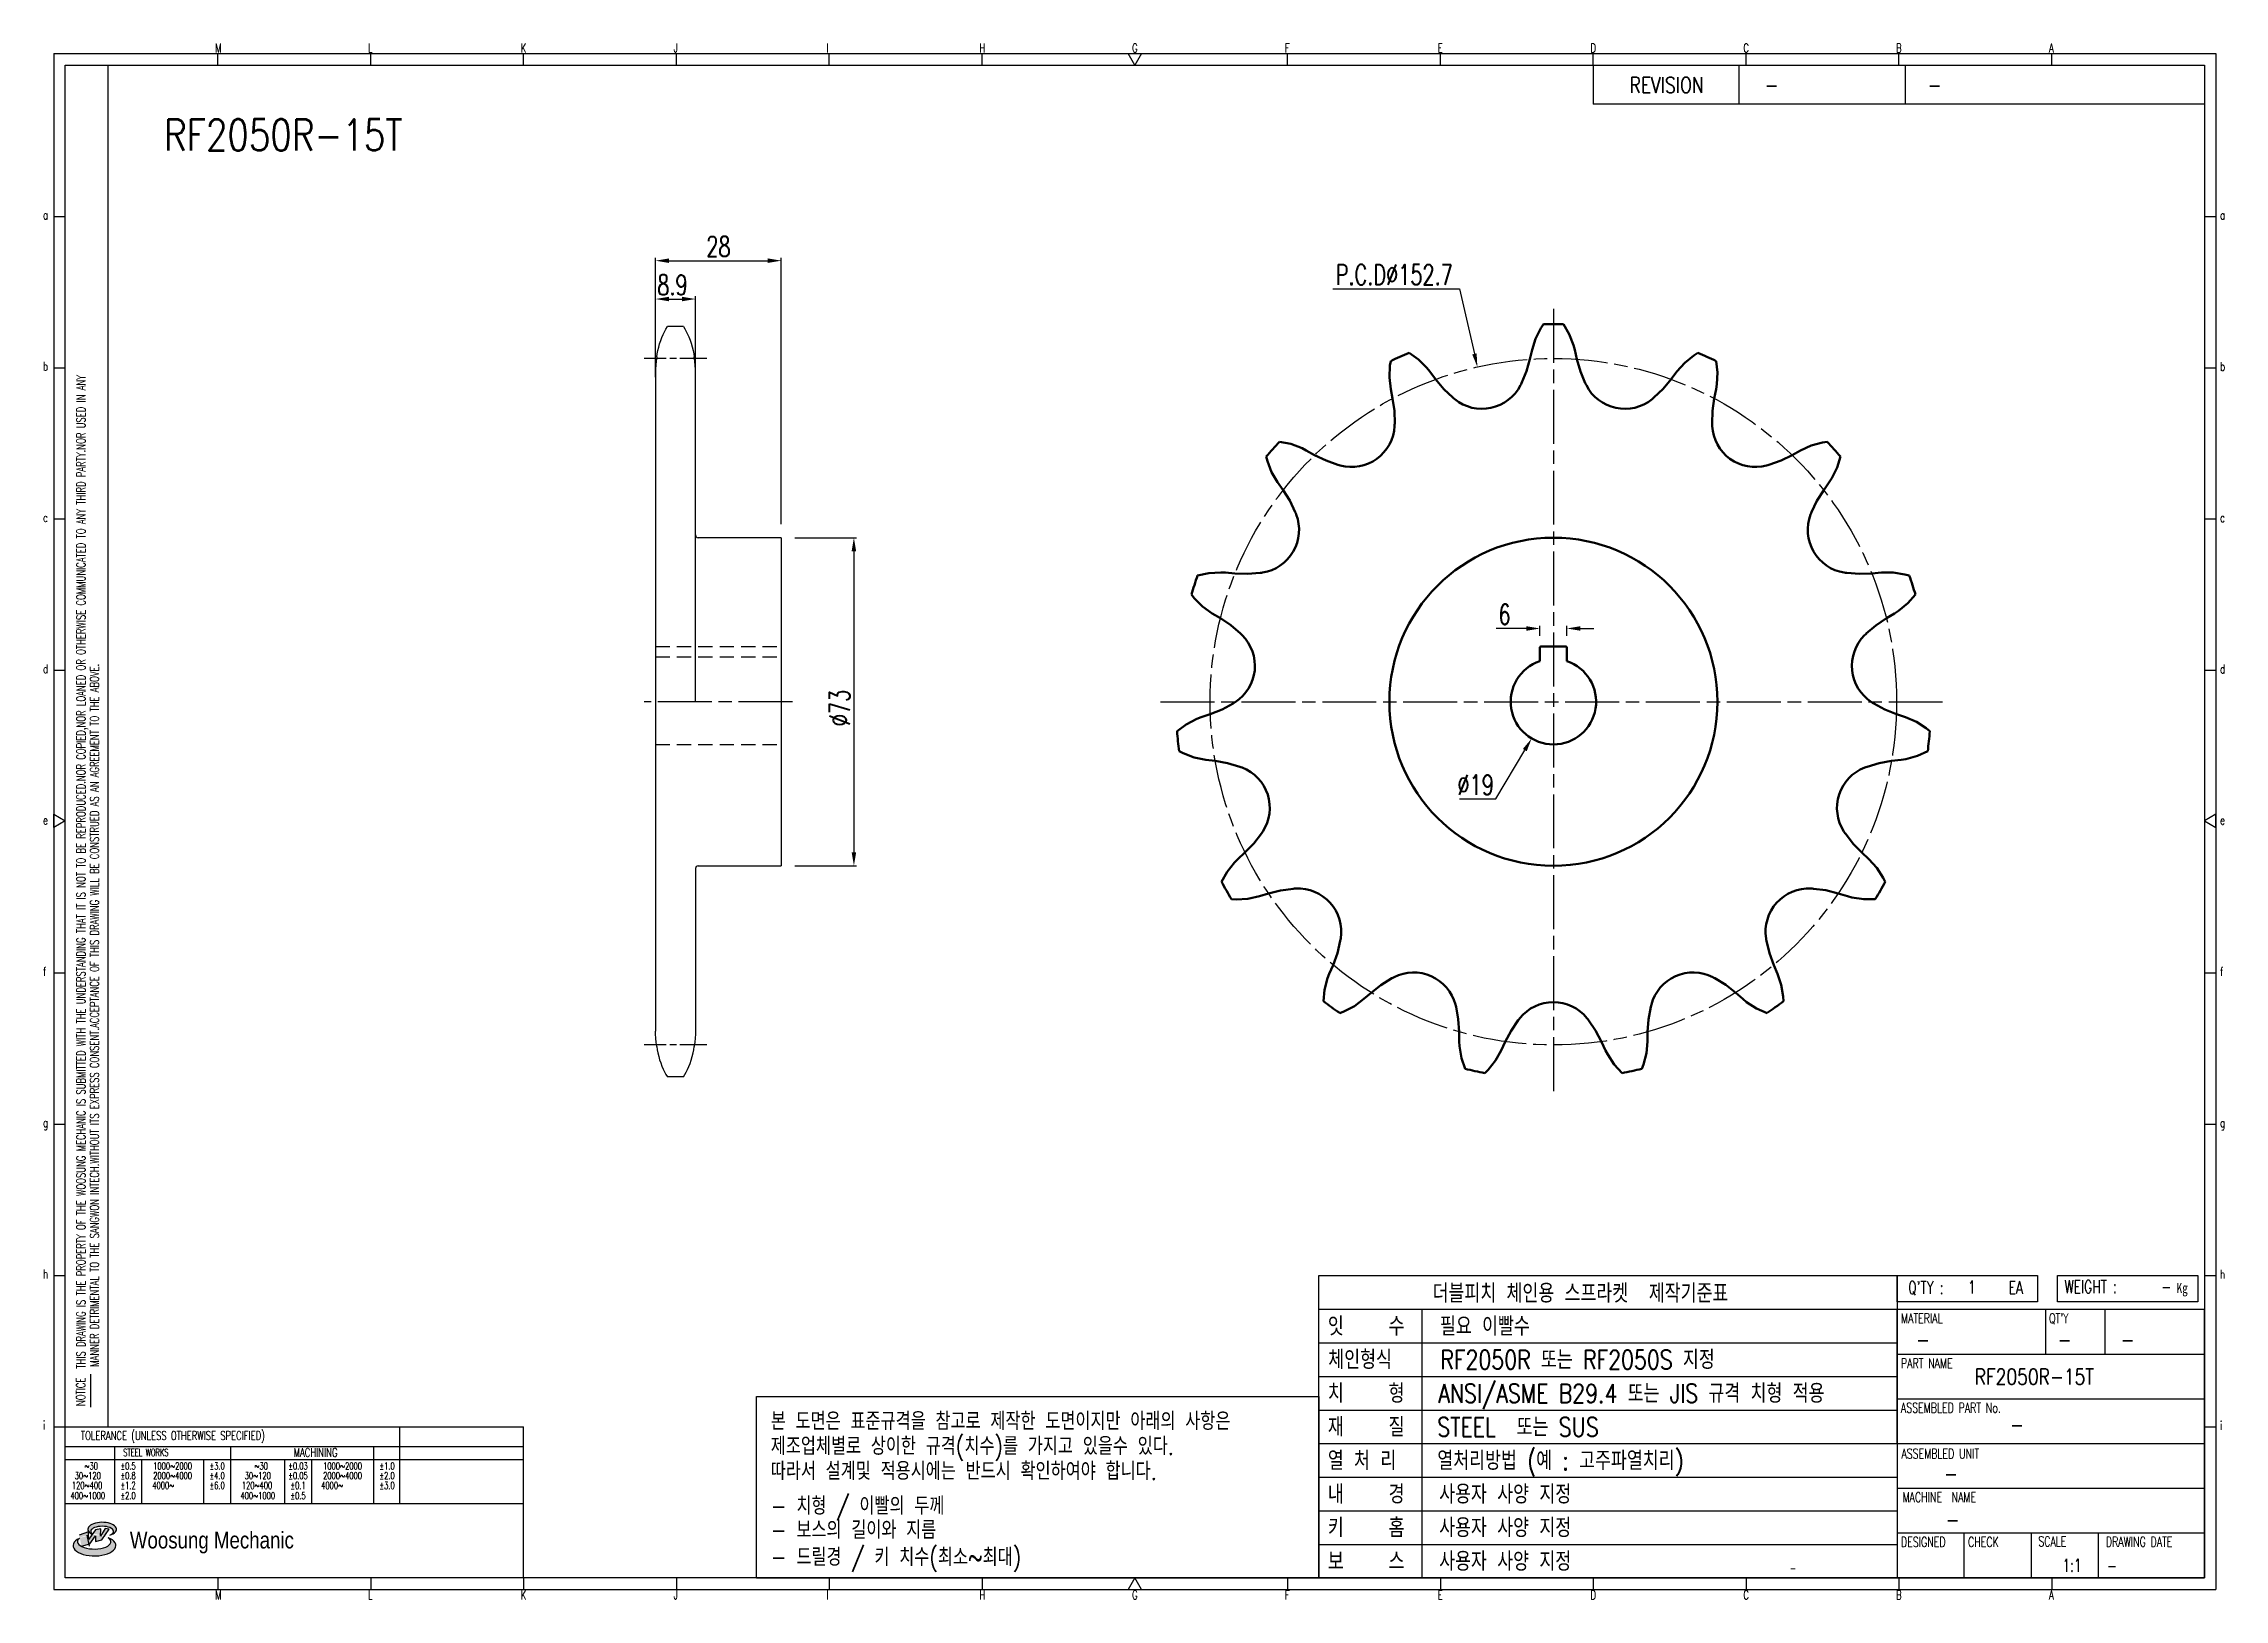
# Model space of a CAD drawing. Header units: millimetres. Extents: x 2427 to 2912, y -1116 to -770.
import ezdxf
from ezdxf.enums import TextEntityAlignment as Align

# ---------------------------------------------------------------- set-up
doc = ezdxf.new("R2010")
doc.units = ezdxf.units.MM
for name, pattern in [('AM_ISO08W050', [18, 12, -1.5, 3, -1.5]), ('AM_ISO08W050x2', [9, 6, -0.75, 1.5, -0.75]), ('HIDDEN', [9.525, 6.35, -3.175])]:
    doc.linetypes.add(name, pattern=pattern)
for name, color, linetype, lineweight in [('AM_0', 7, 'Continuous', 50), ('CEN1', 1, 'AM_ISO08W050', 25), ('PEN_RF1', 6, 'AM_ISO08W050x2', 25)]:
    doc.layers.add(name, color=color, linetype=linetype, lineweight=lineweight)
for name, color, linetype in [('HIDDEN_RF1', 3, 'HIDDEN'), ('S-DIM', 7, 'Continuous'), ('TITLE', 7, 'Continuous'), ('도면레이아웃', 7, 'Continuous')]:
    doc.layers.add(name, color=color, linetype=linetype)
doc.styles.add('HAN', font='ROMANS.shx', dxfattribs={"width": 0.7, "bigfont": 'whgtxt.shx'})
doc.styles.add('HKD_ST2', font='romans.shx', dxfattribs={"width": 0.7, "height": 4, "bigfont": '@extfont2.shx'})
doc.styles.add('HSG', font='SIMPLEX.shx', dxfattribs={"width": 0.7, "bigfont": 'HSG.shx'})
doc.styles.add('ROMANS', font='romans.shx', dxfattribs={"width": 0.7, "bigfont": 'whgtxt.shx'})
doc.styles.add('SLDTEXTSTYLE4', font='arial.ttf', dxfattribs={"width": 0.8})
doc.dimstyles.new('RF-S3', dxfattribs={"dimscale": 3, "dimtxt": 1.5, "dimasz": 1, "dimexe": 0.2, "dimexo": 1, "dimgap": 0.3, "dimtad": 1, "dimtoh": 1, "dimdec": 1, "dimrnd": 0.01, "dimzin": 9, "dimdsep": 46, "dimtxsty": 'HSG', "dimcen": 0, "dimclrd": 1, "dimclre": 1, "dimclrt": 150, "dimazin": 2, "dimtp": 1, "dimtm": 1, "dimtfac": 0.5, "dimtdec": 1, "dimtofl": 0, "dimtmove": 0, "dimatfit": 3, "dimfxl": 0, "dimtvp": 1, "dimtolj": 2, "dimlwd": -1, "dimlwe": -1, "dimarcsym": 0})

# ---------------------------------------------------------------- blocks, each defined once
blk = doc.blocks.new('SUYWSHJH')
at = {"layer": '도면레이아웃'}
h = blk.add_hatch(color=10, dxfattribs=at)
h.paths.add_polyline_path([(1.544, 35.177), (1.554, 34.966), (1.779, 35.034), (2.054, 35.422), (1.908, 35.446), (1.728, 35.167), (1.741, 35.439), (1.547, 35.405), (1.292, 35.041), (1.295, 35.33), (0.943, 35.208), (1.03, 34.8), (1.336, 34.885)])
edge = h.paths.add_edge_path()
edge.add_ellipse((1.795, 35.421), major_axis=(-0.53, 0), ratio=0.487785, start_angle=122.36065, end_angle=403.39574)
edge.add_line((1.411, 35.244), (1.419, 35.261))
edge.add_ellipse((1.798, 35.344), major_axis=(-0.423, 0), ratio=0.444396, start_angle=131.58977, end_angle=386.19408, ccw=False)
edge = h.paths.add_edge_path()
edge.add_ellipse((1.512, 34.815), major_axis=(-0.793, 0), ratio=0.480113, start_angle=314.67633, end_angle=590.85213)
edge.add_ellipse((1.501, 34.958), major_axis=(-0.62, 0), ratio=0.43311, start_angle=331.7024, end_angle=574.42495, ccw=False)
for p, q in [((0, 90.118), (80.15, 90.118)), ((0, 90.118), (0, 33.191)), ((6.089, 89.693), (6.089, 90.118)), ((11.753, 89.693), (11.753, 90.118)), ((17.418, 89.693), (17.418, 90.118)), ((23.082, 89.693), (23.082, 90.118)), ((28.746, 89.693), (28.746, 90.118)), ((34.411, 89.693), (34.411, 90.118)), ((45.739, 89.693), (45.739, 90.118)), ((51.404, 89.693), (51.404, 90.118)), ((57.068, 89.693), (57.068, 90.118)), ((62.732, 89.693), (62.732, 90.118)), ((68.397, 89.693), (68.397, 90.118)), ((74.061, 89.693), (74.061, 90.118)), ((80.15, 90.118), (80.15, 33.191)), ((0, 84.085), (0.425, 84.085)), ((79.725, 84.085), (80.15, 84.085)), ((0, 78.478), (0.425, 78.478)), ((79.725, 78.478), (80.15, 78.478)), ((0, 72.87), (0.425, 72.87)), ((79.725, 72.87), (80.15, 72.87)), ((0, 67.262), (0.425, 67.262)), ((79.725, 67.262), (80.15, 67.262)), ((0, 56.047), (0.425, 56.047)), ((79.725, 56.047), (80.15, 56.047)), ((0, 50.439), (0.425, 50.439)), ((79.725, 50.439), (80.15, 50.439)), ((0, 44.832), (0.425, 44.832)), ((79.725, 44.832), (80.15, 44.832)), ((1.377, 39.947), (1.377, 41.174)), ((0, 39.224), (0.425, 39.224)), ((79.725, 39.224), (80.15, 39.224)), ((0, 33.191), (80.15, 33.191)), ((6.089, 33.616), (6.089, 33.191)), ((11.753, 33.616), (11.753, 33.191)), ((17.418, 33.616), (17.418, 33.191)), ((23.082, 33.616), (23.082, 33.191)), ((28.746, 33.616), (28.746, 33.191)), ((34.411, 33.616), (34.411, 33.191)), ((45.739, 33.616), (45.739, 33.191)), ((51.404, 33.616), (51.404, 33.191)), ((57.068, 33.616), (57.068, 33.191)), ((62.732, 33.616), (62.732, 33.191)), ((68.397, 33.616), (68.397, 33.191)), ((74.061, 33.616), (74.061, 33.191))]:
    blk.add_line(p, q)
at = {"color": 2}
for p, q in [((2.017, 39.224), (2.017, 89.693)), ((0.425, 39.224), (17.418, 39.224)), ((12.816, 39.224), (12.816, 36.382)), ((17.418, 33.616), (17.418, 39.224)), ((0.425, 38.487), (17.418, 38.487)), ((0.425, 38.012), (17.418, 38.012)), ((2.257, 38.487), (2.257, 36.382)), ((3.257, 38.012), (3.257, 36.382)), ((5.557, 38.012), (5.557, 36.382)), ((6.557, 38.5), (6.557, 36.382)), ((8.557, 38.012), (8.557, 36.382)), ((9.557, 38.026), (9.557, 36.382)), ((11.857, 38.487), (11.857, 36.382)), ((0.425, 36.382), (17.418, 36.382))]:
    blk.add_line(p, q, dxfattribs=at)
at = {"color": 6, "ltscale": 0.5}
for p, q in [((57.068, 89.693), (57.068, 88.246)), ((62.47, 89.693), (62.47, 88.246)), ((68.635, 89.693), (68.635, 88.246)), ((79.725, 88.246), (57.068, 88.246)), ((68.336, 38.59), (68.336, 43.563)), ((79.725, 43.563), (68.336, 43.563)), ((73.827, 43.563), (73.827, 41.905)), ((76.037, 43.563), (76.037, 41.905)), ((79.725, 38.59), (79.725, 43.563)), ((79.725, 41.905), (68.336, 41.905)), ((79.725, 40.248), (68.336, 40.248)), ((68.336, 38.59), (68.336, 33.616)), ((79.725, 38.59), (68.336, 38.59)), ((79.725, 33.616), (79.725, 38.59)), ((79.725, 36.932), (68.336, 36.932)), ((79.725, 35.274), (68.336, 35.274)), ((70.822, 33.616), (70.822, 35.274)), ((73.309, 33.616), (73.309, 35.274)), ((75.796, 33.616), (75.796, 35.274)), ((68.336, 33.616), (79.725, 33.616))]:
    blk.add_line(p, q, dxfattribs=at)
for points in [[(40.075, 89.693), (39.83, 90.118), (40.32, 90.118)], [(0.425, 89.693), (79.725, 89.693), (79.725, 33.616), (0.425, 33.616)], [(0.425, 61.679), (0, 61.433), (0, 61.924)], [(79.725, 61.679), (80.15, 61.433), (80.15, 61.924)], [(40.075, 33.616), (39.83, 33.191), (40.32, 33.191)]]:
    blk.add_lwpolyline(points, close=True)
at = {"layer": 'TITLE', "color": 20}
for p, q in [((68.336, 43.851), (68.336, 44.826)), ((68.336, 44.826), (73.54, 44.826)), ((73.54, 44.826), (73.54, 43.851)), ((74.277, 43.851), (74.277, 44.826)), ((74.277, 44.826), (79.481, 44.826)), ((79.481, 44.826), (79.481, 43.851)), ((73.54, 43.851), (68.336, 43.851)), ((79.481, 43.851), (74.277, 43.851))]:
    blk.add_line(p, q, dxfattribs=at)
at = {"layer": '도면레이아웃'}
for p, q in [((1.295, 35.33), (0.943, 35.208)), ((1.03, 34.8), (1.336, 34.885)), ((1.224, 35.208), (1.311, 34.8)), ((1.224, 35.208), (1.224, 35.208)), ((1.547, 35.405), (1.292, 35.041)), ((1.292, 35.041), (1.295, 35.33)), ((1.336, 34.885), (1.544, 35.177)), ((1.419, 35.261), (1.411, 35.244)), ((1.544, 35.177), (1.554, 34.966)), ((1.741, 35.439), (1.547, 35.405)), ((1.554, 34.966), (1.779, 35.034)), ((1.908, 35.446), (1.728, 35.167)), ((1.728, 35.167), (1.741, 35.439)), ((1.779, 35.034), (2.054, 35.422)), ((2.054, 35.422), (1.908, 35.446))]:
    blk.add_line(p, q, dxfattribs=at)
for centre, major_axis, ratio, start_param, end_param in [((1.795, 35.421), (-0.53, 0), 0.487785, 2.135596, 7.040584), ((1.512, 34.815), (-0.793, 0), 0.480113, 5.492138, 10.312315), ((1.501, 34.958), (-0.62, 0), 0.43311, 5.789299, 10.025607), ((1.798, 35.344), (-0.423, 0), 0.444396, 2.296675, 6.740358)]:
    blk.add_ellipse(centre, major_axis=major_axis, ratio=ratio, start_param=start_param, end_param=end_param, dxfattribs=at)
at = {"color": 4, "style": 'HKD_ST2', "width": 0.7}
for s, p in [('M', (5.988, 90.164)), ('L', (11.652, 90.164)), ('K', (17.316, 90.164)), ('J', (22.981, 90.164)), ('I', (28.645, 90.164)), ('H', (34.309, 90.164)), ('G', (39.974, 90.164)), ('F', (45.638, 90.164)), ('E', (51.302, 90.164)), ('D', (56.967, 90.164)), ('C', (62.631, 90.164)), ('B', (68.295, 90.164)), ('A', (73.96, 90.164)), ('a', (-0.395, 83.976)), ('a', (80.305, 83.97)), ('b', (-0.395, 78.368)), ('b', (80.305, 78.362)), ('c', (-0.395, 72.76)), ('c', (80.305, 72.754)), ('d', (-0.395, 67.153)), ('d', (80.305, 67.147)), ('e', (-0.395, 61.545)), ('e', (80.305, 61.539)), ('f', (-0.395, 55.937)), ('f', (80.305, 55.931)), ('g', (-0.395, 50.33)), ('g', (80.305, 50.324)), ('h', (-0.395, 44.722)), ('h', (80.305, 44.716)), ('i', (-0.395, 39.114)), ('i', (80.305, 39.108)), ('M', (5.988, 32.824)), ('L', (11.652, 32.824)), ('K', (17.316, 32.824)), ('J', (22.981, 32.824)), ('I', (28.645, 32.824)), ('H', (34.309, 32.824)), ('G', (39.974, 32.824)), ('F', (45.638, 32.824)), ('E', (51.302, 32.824)), ('D', (56.967, 32.824)), ('C', (62.631, 32.824)), ('B', (68.295, 32.824)), ('A', (73.96, 32.824))]:
    blk.add_text(s, height=0.326, dxfattribs=at).set_placement(p)
for s, height, style, width, p in [('REVISION', 0.5806, 'HAN', 0.8, (58.415, 88.664)), ('-', 0.581, 'HAN', 0.8, (63.426, 88.664)), ('-', 0.581, 'HAN', 0.8, (69.468, 88.664)), ("Q'TY : ", 0.4746, 'HKD_ST2', 0.7, (68.743, 44.143)), ('1', 0.475, 'HKD_ST2', 0.7, (70.957, 44.165)), ('EA', 0.4746, 'HKD_ST2', 0.7, (72.464, 44.143)), ('WEIGHT : ', 0.4746, 'HKD_ST2', 0.7, (74.536, 44.176)), ('-', 0.581, 'HAN', 0.8, (69.029, 42.157)), ('-', 0.581, 'HAN', 0.8, (74.289, 42.157)), ('-', 0.581, 'HAN', 0.8, (76.623, 42.157)), ('-', 0.581, 'HAN', 0.8, (72.515, 39.013)), ('-', 0.581, 'HAN', 0.8, (70.067, 37.189)), ('-', 0.581, 'HAN', 0.8, (70.126, 35.48)), ('1:1', 0.4746, 'HKD_ST2', 0.7, (74.458, 33.848)), ('-', 0.475, 'HKD_ST2', 0.7, (76.112, 33.837))]:
    blk.add_text(s, height=height, dxfattribs=dict(style=style, width=width)).set_placement(p)
at = {"color": 2, "style": 'HKD_ST2', "width": 0.7}
for s, p in [(' THIS DRAWING IS THE PROPERTY OF THE WOOSUNG MECHANIC IS SUBMITTED WITH THE UNDERSTANDING THAT IT IS NOT TO BE REPRODUCED.NOR COPIED,NOR LOANED OR OTHERWISE COMMUNICATED TO ANY THIRD PARTY.NOR USED IN ANY', (1.173, 41.217)), ('MANNER DETRIMENTAL TO THE SANGWON INTECH.WITHOUT ITS EXPRESS CONSENT.ACCEPTANCE OF THIS DRAWING WILL BE CONSTRUED AS AN AGREEMENT TO THE ABOVE.', (1.672, 41.447))]:
    blk.add_text(s, height=0.326266, rotation=90, dxfattribs=at).set_placement(p)
at = {"style": 'HKD_ST2', "width": 0.7}
blk.add_text('-', height=0.475, dxfattribs=at).set_placement((78.499, 44.176), align=Align.RIGHT)
at = {"color": 4, "style": 'HKD_ST2', "width": 0.7}
for s, height, p in [('MATERIAL', 0.3651, (68.474, 43.425)), ("QT'Y", 0.3651, (73.965, 43.425)), ('PART NAME', 0.3651, (68.474, 41.756)), ('ASSEMBLED PART No.', 0.36511, (68.474, 40.109)), ('ASSEMBLED UNIT', 0.36511, (68.49, 38.408)), ('MACHINE  NAME', 0.36511, (68.532, 36.794)), ('DESIGNED', 0.3651, (68.474, 35.136)), ('CHECK', 0.3651, (70.961, 35.136)), ('SCALE', 0.3651, (73.566, 35.153)), ('DRAWING DATE', 0.36511, (76.071, 35.141))]:
    blk.add_text(s, height=height, dxfattribs=at).set_placement(p, align=Align.TOP_LEFT)
at = {"style": 'HKD_ST2', "width": 0.7}
blk.add_text('NOTICE', height=0.3263, rotation=90, dxfattribs=at).set_placement((1.163, 39.988))
for s, height, style, width, p in [('TOLERANCE (UNLESS OTHERWISE SPECIFIED)', 0.32627, 'HKD_ST2', 0.7, (4.417, 38.896)), ('-', 0.326, 'ROMANS', 0.65, (64.469, 33.975))]:
    blk.add_text(s, height=height, dxfattribs=dict(style=style, width=width)).set_placement(p, align=Align.MIDDLE_CENTER)
at = {"color": 4, "style": 'HKD_ST2', "width": 0.7}
for s, height, p in [('STEEL WORKS', 0.26101, (3.416, 38.268)), ('MACHINING', 0.3263, (9.707, 38.27)), ('%%P0.5', 0.261, (2.757, 37.762)), ('%%P0.8', 0.261, (2.757, 37.411)), ('%%P3.0', 0.261, (6.057, 37.762)), ('%%P4.0', 0.261, (6.057, 37.411)), ('%%P0.03', 0.261, (9.057, 37.762)), ('%%P0.05', 0.261, (9.057, 37.411)), ('%%P1.0', 0.261, (12.357, 37.762)), ('%%P2.0', 0.261, (12.357, 37.411)), ('%%P1.2', 0.261, (2.757, 37.045)), ('%%P2.0', 0.261, (2.757, 36.67)), ('%%P6.0', 0.261, (6.057, 37.045)), ('%%P0.1', 0.261, (9.057, 37.045)), ('%%P0.5', 0.261, (9.057, 36.67)), ('%%P3.0', 0.261, (12.357, 37.045))]:
    blk.add_text(s, height=height, dxfattribs=at).set_placement(p, align=Align.MIDDLE)
for s, height, p in [('30%%126120', 0.261, (1.263, 37.411)), ('%%12630', 0.261, (1.389, 37.762)), ('2000%%1264000', 0.26101, (4.407, 37.411)), ('1000%%1262000', 0.26101, (4.407, 37.762)), ('30%%126120', 0.261, (7.563, 37.411)), ('%%12630', 0.261, (7.689, 37.762)), ('2000%%1264000', 0.26101, (10.707, 37.411)), ('1000%%1262000', 0.26101, (10.707, 37.762)), ('400%%1261000', 0.26101, (1.263, 36.67)), ('120%%126400', 0.26101, (1.237, 37.045)), ('4000%%126', 0.261, (4.061, 37.045)), ('400%%1261000', 0.26101, (7.563, 36.67)), ('120%%126400', 0.26101, (7.537, 37.045)), ('4000%%126', 0.261, (10.321, 37.045))]:
    blk.add_text(s, height=height, dxfattribs=at).set_placement(p, align=Align.MIDDLE_CENTER)
at = {"color": 1, "style": 'SLDTEXTSTYLE4', "width": 0.8}
blk.add_text('Woosung Mechanic', height=0.61957, dxfattribs=at).set_placement((2.822, 34.711))
at = {"layer": 'TITLE', "width": 0.8}
blk.add_text('Kg', height=0.3789, dxfattribs=at).set_placement((78.694, 44.176))
blk = doc.blocks.new('*D2')
at = {"layer": 'Defpoints', "color": 0, "transparency": 16777216}
for p in [(2572.21, -827.07), (2563.31, -847.44), (2572.21, -845.87)]:
    blk.add_point(p, dxfattribs=at)
at = {"layer": 'S-DIM', "color": 1, "transparency": 16777216}
for p, q in [((2563.31, -844.44), (2563.31, -826.47)), ((2566.31, -827.07), (2569.21, -827.07)), ((2572.21, -842.87), (2572.21, -826.47))]:
    blk.add_line(p, q, dxfattribs=at)
for points in [[(2566.31, -826.57), (2566.31, -827.57), (2563.31, -827.07)], [(2569.21, -826.57), (2569.21, -827.57), (2572.21, -827.07)]]:
    blk.add_solid(points, dxfattribs=at)
at = {"layer": 'S-DIM', "color": 150, "transparency": 16777216, "insert": (2567.09, -823.92), "char_height": 4.5, "attachment_point": 5, "style": 'HSG'}
blk.add_mtext('\\A2;8.9', dxfattribs=at)
blk = doc.blocks.new('*D3')
at = {"layer": 'Defpoints', "color": 0, "transparency": 16777216}
for p in [(2591.31, -818.54), (2563.31, -847.44), (2591.31, -880.17)]:
    blk.add_point(p, dxfattribs=at)
at = {"layer": 'S-DIM', "color": 1, "transparency": 16777216}
for p, q in [((2563.31, -844.44), (2563.31, -817.94)), ((2566.31, -818.54), (2588.31, -818.54)), ((2591.31, -877.17), (2591.31, -817.94))]:
    blk.add_line(p, q, dxfattribs=at)
for points in [[(2566.31, -818.04), (2566.31, -819.04), (2563.31, -818.54)], [(2588.31, -818.04), (2588.31, -819.04), (2591.31, -818.54)]]:
    blk.add_solid(points, dxfattribs=at)
at = {"layer": 'S-DIM', "color": 150, "transparency": 16777216, "insert": (2577.31, -815.39), "char_height": 4.5, "attachment_point": 5, "style": 'HSG'}
blk.add_mtext('\\A2;28', dxfattribs=at)
blk = doc.blocks.new('*D4')
at = {"layer": 'Defpoints', "color": 0, "transparency": 16777216}
for p in [(2591.31, -880.17), (2591.31, -953.17), (2607.46, -953.17)]:
    blk.add_point(p, dxfattribs=at)
at = {"layer": 'S-DIM', "color": 1, "transparency": 16777216}
for p, q in [((2594.31, -880.17), (2608.06, -880.17)), ((2607.46, -883.17), (2607.46, -950.17)), ((2594.31, -953.17), (2608.06, -953.17))]:
    blk.add_line(p, q, dxfattribs=at)
for points in [[(2606.96, -883.17), (2607.96, -883.17), (2607.46, -880.17)], [(2606.96, -950.17), (2607.96, -950.17), (2607.46, -953.17)]]:
    blk.add_solid(points, dxfattribs=at)
at = {"layer": 'S-DIM', "color": 150, "transparency": 16777216, "insert": (2604.31, -918.05), "char_height": 4.5, "attachment_point": 5, "rotation": 90, "style": 'HSG'}
blk.add_mtext('\\A2;%%c73', dxfattribs=at)
blk = doc.blocks.new('*D5')
at = {"layer": 'Defpoints', "color": 0, "transparency": 16777216}
for p in [(2746.18, -842.21), (2780, -991.13)]:
    blk.add_point(p, dxfattribs=at)
at = {"layer": 'S-DIM', "color": 1, "transparency": 16777216}
for p, q in [((2714.03, -824.8), (2742.23, -824.8)), ((2742.23, -824.8), (2745.52, -839.28))]:
    blk.add_line(p, q, dxfattribs=at)
blk.add_solid([(2746.01, -839.17), (2745.03, -839.4), (2746.18, -842.21)], dxfattribs=at)
at = {"layer": 'S-DIM', "color": 150, "transparency": 16777216, "insert": (2727.68, -821.65), "char_height": 4.5, "attachment_point": 5, "style": 'HSG'}
blk.add_mtext('\\A2;P.C.D∅152.7', dxfattribs=at)
blk = doc.blocks.new('*D6')
at = {"layer": 'Defpoints', "color": 0, "transparency": 16777216}
for p in [(2767.93, -908.49), (2758.25, -924.85)]:
    blk.add_point(p, dxfattribs=at)
at = {"layer": 'S-DIM', "color": 1, "transparency": 16777216}
for p, q in [((2750.29, -938.3), (2756.72, -927.43)), ((2742.19, -938.3), (2750.29, -938.3))]:
    blk.add_line(p, q, dxfattribs=at)
blk.add_solid([(2756.29, -927.17), (2757.15, -927.68), (2758.25, -924.85)], dxfattribs=at)
at = {"layer": 'S-DIM', "color": 150, "transparency": 16777216, "insert": (2745.79, -935.15), "char_height": 4.5, "attachment_point": 5, "style": 'HSG'}
blk.add_mtext('\\A2;∅19', dxfattribs=at)
blk = doc.blocks.new('*D7')
at = {"layer": 'Defpoints', "color": 0, "transparency": 16777216}
for p in [(2766.09, -900.37), (2760.09, -905.03), (2766.09, -905.03)]:
    blk.add_point(p, dxfattribs=at)
at = {"layer": 'S-DIM', "color": 1, "transparency": 16777216}
for p, q in [((2757.09, -900.37), (2750.34, -900.37)), ((2760.09, -902.03), (2760.09, -899.77)), ((2766.09, -902.03), (2766.09, -899.77)), ((2769.09, -900.37), (2772.09, -900.37))]:
    blk.add_line(p, q, dxfattribs=at)
for points in [[(2757.09, -899.87), (2757.09, -900.87), (2760.09, -900.37)], [(2769.09, -899.87), (2769.09, -900.87), (2766.09, -900.37)]]:
    blk.add_solid(points, dxfattribs=at)
at = {"layer": 'S-DIM', "color": 150, "transparency": 16777216, "insert": (2752.22, -897.22), "char_height": 4.5, "attachment_point": 5, "style": 'HSG'}
blk.add_mtext('\\A2;6', dxfattribs=at)
blk = doc.blocks.new('FRGDFS')
at = {"color": 150}
for p, q in [((1275.22, 18.47), (1365.55, 18.47)), ((1275.22, 18.47), (1365.55, 18.47)), ((1291.34, 18.47), (1291.34, -23.5)), ((1275.22, 13.23), (1365.55, 13.23)), ((1275.22, 7.98), (1365.55, 7.98)), ((1275.22, 2.73), (1365.55, 2.73)), ((1275.22, -2.51), (1365.55, -2.51)), ((1275.22, -7.76), (1365.55, -7.76)), ((1275.22, -13), (1365.55, -13)), ((1275.22, -18.25), (1365.55, -18.25))]:
    blk.add_line(p, q, dxfattribs=at)
blk.add_lwpolyline([(1275.22, 23.72), (1365.55, 23.72), (1365.55, -23.5), (1275.22, -23.5)], close=True, dxfattribs=at)
blk.add_lwpolyline([(1187.47, 4.85), (1275.22, 4.85), (1275.22, -23.5), (1187.47, -23.5)], close=True)
at = {"color": 150, "style": 'HAN', "width": 0.8}
for s, height, p in [('더블피치 체인용 스프라켓  제작기준표', 2.9346, (1293, 19.48)), ('잇    수 ', 2.935, (1276.65, 14.34)), ('필요 이빨수', 2.935, (1294.15, 14.34)), ('체인형식 ', 2.935, (1276.72, 9.12)), ('RF2050R 또는 RF2050S 지정', 2.9346, (1294.22, 9.12)), ('치    형', 2.935, (1276.65, 3.85)), ('ANSI/ASME B29.4 또는 JIS 규격 치형 적용', 2.9346, (1293.88, 3.85)), ('재    질', 2.935, (1276.65, -1.4)), ('STEEL  또는 SUS', 2.9346, (1293.74, -1.4)), ('열처리방법 (예 : 고주파열치리)', 2.9346, (1293.74, -6.64)), ('열 처 리', 2.935, (1276.65, -6.64)), ('내    경', 2.935, (1276.65, -11.89)), ('사용자 사양 지정', 2.935, (1294.03, -11.89)), ('키    홈', 2.935, (1276.65, -17.13)), ('사용자 사양 지정', 2.935, (1294.03, -17.13)), ('보    스', 2.935, (1276.65, -22.38)), ('사용자 사양 지정', 2.935, (1294.03, -22.38))]:
    blk.add_text(s, height=height, dxfattribs=at).set_placement(p)
at = {"style": 'HAN', "width": 0.8}
for s, p in [('본 도면은 표준규격을 참고로 제작한 도면이지만 아래의 사항은', (1189.67, -0.4)), ('제조업체별로 상이한 규격(치수)를 가지고 있을수 있다.', (1189.67, -4.29)), ('따라서 설계및 적용시에는 반드시 확인하여야 합니다.', (1189.67, -8.18)), ('- 치형 / 이빨의 두께', (1189.67, -13.62)), ('- 보스의 길이와 지름', (1189.67, -17.38)), ('- 드릴경 / 키 치수(최소~최대)', (1189.67, -21.61))]:
    blk.add_text(s, height=2.7767, dxfattribs=at).set_placement(p)

msp = doc.modelspace()

# ---------------------------------------------------------------- linework, layer by layer
for p, q in [((2565.02, -834.96), (2565.32, -834.35)), ((2565.32, -834.35), (2565.64, -833.75)), ((2565.64, -833.75), (2565.98, -833.19)), ((2569.54, -833.19), (2565.98, -833.19)), ((2569.54, -833.19), (2569.86, -833.71)), ((2569.86, -833.71), (2570.16, -834.27)), ((2570.16, -834.27), (2570.46, -834.87)), ((2563.58, -839.96), (2563.7, -839.24)), ((2563.7, -839.24), (2563.85, -838.53)), ((2563.85, -838.53), (2564.03, -837.76)), ((2564.03, -837.76), (2564.24, -837.02)), ((2564.24, -837.02), (2564.48, -836.31)), ((2564.48, -836.31), (2564.74, -835.62)), ((2564.74, -835.62), (2565.02, -834.96)), ((2570.46, -834.87), (2570.74, -835.52)), ((2570.74, -835.52), (2571, -836.2)), ((2571, -836.2), (2571.25, -836.92)), ((2571.25, -836.92), (2571.47, -837.71)), ((2571.47, -837.71), (2571.67, -838.53)), ((2571.67, -838.53), (2571.82, -839.24)), ((2571.82, -839.24), (2571.94, -839.96)), ((2563.32, -842.7), (2563.31, -843.37)), ((2563.31, -843.37), (2563.31, -989.97)), ((2563.37, -841.81), (2563.32, -842.7)), ((2563.45, -840.89), (2563.37, -841.81)), ((2563.58, -839.96), (2563.45, -840.89)), ((2572.07, -840.91), (2571.94, -839.96)), ((2572.16, -841.83), (2572.07, -840.91)), ((2572.2, -842.72), (2572.16, -841.83)), ((2572.21, -843.38), (2572.2, -842.72)), ((2572.21, -916.67), (2572.21, -843.36)), ((2591.31, -880.17), (2572.81, -880.17)), ((2591.31, -880.17), (2591.31, -953.17)), ((2572.21, -953.73), (2572.21, -989.98)), ((2572.81, -953.17), (2591.31, -953.17)), ((2563.32, -990.64), (2563.31, -989.97)), ((2563.37, -991.54), (2563.32, -990.64)), ((2563.45, -992.45), (2563.37, -991.54)), ((2563.58, -993.38), (2563.45, -992.45)), ((2563.58, -993.38), (2563.7, -994.1)), ((2563.7, -994.1), (2563.85, -994.81)), ((2571.67, -994.81), (2571.82, -994.1)), ((2571.82, -994.1), (2571.94, -993.38)), ((2572.07, -992.44), (2571.94, -993.38)), ((2572.16, -991.51), (2572.07, -992.44)), ((2572.2, -990.62), (2572.16, -991.51)), ((2572.21, -989.96), (2572.2, -990.62)), ((2563.85, -994.81), (2564.03, -995.58)), ((2564.03, -995.58), (2564.24, -996.32)), ((2564.24, -996.32), (2564.48, -997.03)), ((2564.48, -997.03), (2564.74, -997.72)), ((2564.74, -997.72), (2565.02, -998.38)), ((2565.02, -998.38), (2565.32, -998.99)), ((2565.32, -998.99), (2565.64, -999.59)), ((2569.86, -999.63), (2570.16, -999.07)), ((2570.16, -999.07), (2570.46, -998.47)), ((2570.46, -998.47), (2570.74, -997.83)), ((2570.74, -997.83), (2571, -997.14)), ((2571, -997.14), (2571.25, -996.42)), ((2571.25, -996.42), (2571.47, -995.63)), ((2571.47, -995.63), (2571.67, -994.81)), ((2565.64, -999.59), (2565.98, -1000.15)), ((2569.54, -1000.15), (2565.98, -1000.15)), ((2569.54, -1000.15), (2569.86, -999.63))]:
    msp.add_line(p, q)
for centre, start, end in [((2572.81, -879.57), 180, 270), ((2572.81, -953.77), 90, 180)]:
    msp.add_arc(centre, 0.6, start, end)
at = {"layer": 'AM_0'}
for p, q in [((2757.86, -840.46), (2758.33, -838.39)), ((2767.85, -838.39), (2768.32, -840.46)), ((2735.6, -843.22), (2736.87, -844.92)), ((2789.31, -844.92), (2790.58, -843.22)), ((2727.31, -849.18), (2726.9, -847.09)), ((2799.28, -847.09), (2798.87, -849.18)), ((2708.1, -860.75), (2709.96, -861.79)), ((2816.23, -861.79), (2818.08, -860.75)), ((2702.95, -869.56), (2701.73, -867.83)), ((2824.45, -867.83), (2823.23, -869.56)), ((2690.11, -887.95), (2692.23, -888.14)), ((2833.95, -888.14), (2836.07, -887.95)), ((2688.99, -898.1), (2687.17, -897.01)), ((2839.01, -897.01), (2837.19, -898.1)), ((2760.09, -907.66), (2760.09, -904.57)), ((2765.89, -904.37), (2760.29, -904.37)), ((2766.09, -904.57), (2766.09, -907.66)), ((2684.74, -920.11), (2686.75, -919.43)), ((2839.43, -919.43), (2841.44, -920.11)), ((2687.84, -929.84), (2685.74, -929.59)), ((2840.45, -929.59), (2838.34, -929.84)), ((2692.91, -951.69), (2694.47, -950.24)), ((2831.71, -950.24), (2833.27, -951.69)), ((2699.71, -959.31), (2697.68, -959.94)), ((2828.5, -959.94), (2826.48, -959.31)), ((2713.22, -977.2), (2714.06, -975.25)), ((2812.12, -975.25), (2812.96, -977.2)), ((2722.53, -981.4), (2720.93, -982.8)), ((2805.25, -982.8), (2803.65, -981.4)), ((2742.15, -992.25), (2742.13, -990.13)), ((2752.36, -992.3), (2751.47, -994.23)), ((2774.71, -994.23), (2773.82, -992.3)), ((2784.05, -990.13), (2784.03, -992.25))]:
    msp.add_line(p, q, dxfattribs=at)
for points in [[(2758.33, -838.39), (2759.11, -835.9), (2760.3, -833.55), (2760.86, -832.7)], [(2765.32, -832.7), (2766.62, -834.88), (2767.59, -837.36), (2767.85, -838.39)], [(2730.98, -839.05), (2733.05, -840.52), (2734.94, -842.39), (2735.6, -843.22)], [(2790.58, -843.22), (2792.3, -841.26), (2794.35, -839.6), (2795.21, -839.05)], [(2726.9, -847.09), (2726.6, -844.5), (2726.73, -841.87), (2726.9, -840.87)], [(2757.86, -840.46), (2757.1, -843.13), (2756.01, -845.76)], [(2770.17, -845.76), (2769.1, -843.19), (2768.32, -840.46)], [(2799.28, -840.87), (2799.58, -843.39), (2799.46, -846.05), (2799.28, -847.09)], [(2740.72, -849.01), (2738.7, -847.09), (2736.87, -844.92)], [(2789.31, -844.92), (2787.53, -847.05), (2785.46, -849.01)], [(2727.31, -849.18), (2727.7, -851.93), (2727.78, -854.78)], [(2798.4, -854.78), (2798.47, -851.98), (2798.87, -849.18)], [(2701.73, -867.83), (2700.4, -865.58), (2699.45, -863.13), (2699.19, -862.14)], [(2702.18, -858.82), (2704.67, -859.32), (2707.16, -860.26), (2708.1, -860.75)], [(2715.14, -863.96), (2712.51, -863.03), (2709.96, -861.79)], [(2816.23, -861.79), (2813.73, -863.01), (2811.04, -863.96)], [(2818.08, -860.75), (2820.45, -859.66), (2822.99, -858.98), (2824, -858.82)], [(2826.99, -862.14), (2826.23, -864.57), (2825.04, -866.95), (2824.45, -867.83)], [(2702.95, -869.56), (2704.43, -871.92), (2705.66, -874.49)], [(2820.52, -874.49), (2821.72, -871.97), (2823.23, -869.56)], [(2683.92, -888.6), (2686.4, -888.04), (2689.06, -887.89), (2690.11, -887.95)], [(2697.84, -888.02), (2695.06, -888.24), (2692.23, -888.14)], [(2833.95, -888.14), (2831.18, -888.24), (2828.34, -888.02)], [(2836.07, -887.95), (2838.68, -887.92), (2841.28, -888.33), (2842.26, -888.6)], [(2687.17, -897.01), (2685.04, -895.5), (2683.17, -893.64), (2682.54, -892.84)], [(2843.64, -892.84), (2841.96, -894.75), (2839.9, -896.44), (2839.01, -897.01)], [(2688.99, -898.1), (2691.3, -899.65), (2693.47, -901.5)], [(2832.71, -901.5), (2834.84, -899.68), (2837.19, -898.1)], [(2679.35, -923.23), (2681.38, -921.71), (2683.75, -920.49), (2684.74, -920.11)], [(2691.83, -917.04), (2689.38, -918.37), (2686.75, -919.43)], [(2839.43, -919.43), (2836.86, -918.4), (2834.35, -917.04)], [(2841.44, -920.11), (2843.84, -921.15), (2846.05, -922.58), (2846.83, -923.23)], [(2685.74, -929.59), (2683.18, -929.07), (2680.72, -928.14), (2679.81, -927.67)], [(2687.84, -929.84), (2690.58, -930.32), (2693.31, -931.13)], [(2832.87, -931.13), (2835.54, -930.33), (2838.34, -929.84)], [(2846.37, -927.67), (2844.06, -928.73), (2841.49, -929.43), (2840.45, -929.59)], [(2698.14, -945.99), (2696.44, -948.2), (2694.47, -950.24)], [(2831.71, -950.24), (2829.78, -948.25), (2828.04, -945.99)], [(2689.25, -956.72), (2690.5, -954.51), (2692.16, -952.43), (2692.91, -951.69)], [(2833.27, -951.69), (2835.03, -953.61), (2836.47, -955.81), (2836.93, -956.72)], [(2697.68, -959.94), (2695.13, -960.51), (2692.5, -960.65), (2691.49, -960.59)], [(2699.71, -959.31), (2702.4, -958.63), (2705.23, -958.26)], [(2820.95, -958.26), (2823.72, -958.62), (2826.48, -959.31)], [(2834.69, -960.59), (2832.15, -960.62), (2829.52, -960.22), (2828.5, -959.94)], [(2715.68, -969.87), (2715.03, -972.59), (2714.06, -975.25)], [(2812.12, -975.25), (2811.17, -972.64), (2810.5, -969.87)], [(2711.93, -983.29), (2712.16, -980.76), (2712.84, -978.19), (2713.22, -977.2)], [(2722.53, -981.4), (2724.71, -979.69), (2727.14, -978.2)], [(2799.04, -978.2), (2801.42, -979.66), (2803.65, -981.4)], [(2812.96, -977.2), (2813.79, -979.67), (2814.21, -982.28), (2814.25, -983.29)], [(2720.93, -982.8), (2718.84, -984.36), (2716.49, -985.56), (2715.54, -985.92)], [(2741.42, -984.55), (2741.93, -987.3), (2742.13, -990.13)], [(2784.05, -990.13), (2784.24, -987.36), (2784.76, -984.55)], [(2810.64, -985.92), (2808.31, -984.91), (2806.07, -983.47), (2805.25, -982.8)], [(2752.36, -992.3), (2753.66, -989.85), (2755.28, -987.5)], [(2770.9, -987.5), (2772.49, -989.8), (2773.82, -992.3)], [(2743.45, -998.34), (2742.63, -995.93), (2742.2, -993.31), (2742.15, -992.25)], [(2751.47, -994.23), (2750.19, -996.5), (2748.54, -998.56), (2747.81, -999.27)], [(2778.37, -999.27), (2776.64, -997.4), (2775.18, -995.18), (2774.71, -994.23)], [(2784.03, -992.25), (2783.78, -994.85), (2783.1, -997.39), (2782.73, -998.34)]]:
    msp.add_lwpolyline(points, dxfattribs=at)
msp.add_circle((2763.09, -916.67), 36.5, dxfattribs=at)
for centre, radius, start, end in [((2763.09, -916.67), 84, 88.4775, 91.5225), ((2763.09, -916.67), 84, 112.4775, 115.5225), ((2763.09, -916.67), 84, 64.4775, 67.5225), ((2756.79, -830.06), 24.85, 229.7176, 231), ((2747.2, -841.9), 9.61, 231, 333), ((2733.62, -834.98), 24.85, 333, 334.2824), ((2792.56, -834.98), 24.85, 205.7176, 207), ((2778.98, -841.9), 9.61, 207, 309), ((2769.39, -830.06), 24.85, 309, 310.2824), ((2718.16, -854.83), 9.61, 255, 357), ((2702.94, -854.03), 24.85, 357, 358.2824), ((2823.24, -854.03), 24.85, 181.7176, 183), ((2808.02, -854.83), 9.61, 183, 285), ((2763.09, -916.67), 84, 136.4775, 139.5225), ((2763.09, -916.67), 84, 40.4775, 43.5225), ((2722.1, -840.11), 24.85, 253.7176, 255), ((2804.08, -840.11), 24.85, 285, 286.2824), ((2696.89, -878.45), 9.61, 279, 21), ((2682.66, -883.91), 24.85, 21, 22.2824), ((2829.29, -878.45), 9.61, 159, 261), ((2843.52, -883.91), 24.85, 157.7176, 159), ((2763.09, -916.67), 84, 160.4775, 163.5225), ((2694.51, -863.4), 24.85, 277.7176, 279), ((2831.67, -863.4), 24.85, 261, 262.2824), ((2763.09, -916.67), 84, 16.4775, 19.5225), ((2687.07, -908.68), 9.61, 303, 45), ((2676.29, -919.46), 24.85, 45, 46.2824), ((2839.11, -908.68), 9.61, 135, 237), ((2849.89, -919.46), 24.85, 133.7176, 135), ((2760.29, -904.57), 0.2, 90, 180), ((2765.89, -904.57), 0.2, 0, 90), ((2763.09, -916.67), 9.5, 108.4085, 71.5915), ((2678.77, -895.9), 24.85, 301.7176, 303), ((2847.41, -895.9), 24.85, 237, 238.2824), ((2763.09, -916.67), 84, 184.4775, 187.5225), ((2763.09, -916.67), 84, 352.4775, 355.5225), ((2684.93, -954.52), 24.85, 69, 70.2824), ((2690.39, -940.29), 9.61, 327, 69), ((2835.79, -940.29), 9.61, 111, 213), ((2841.25, -954.52), 24.85, 109.7176, 111), ((2677.61, -931.99), 24.85, 325.7176, 327), ((2848.57, -931.99), 24.85, 213, 214.2824), ((2763.09, -916.67), 84, 208.4775, 211.5225), ((2707.08, -983.04), 24.85, 93, 94.2824), ((2706.28, -967.82), 9.61, 351, 93), ((2819.9, -967.82), 9.61, 87, 189), ((2819.1, -983.04), 24.85, 85.7176, 87), ((2763.09, -916.67), 84, 328.4775, 331.5225), ((2691.23, -965.43), 24.85, 349.7176, 351), ((2834.95, -965.43), 24.85, 189, 190.2824), ((2738.92, -1000.08), 24.85, 117, 118.2824), ((2732, -986.5), 9.61, 15, 117), ((2794.18, -986.5), 9.61, 63, 165), ((2787.26, -1000.08), 24.85, 61.7176, 63), ((2763.09, -916.67), 84, 232.4775, 235.5225), ((2717.28, -990.45), 24.85, 13.7176, 15), ((2763.09, -993.11), 9.61, 39, 141), ((2808.9, -990.45), 24.85, 165, 166.2824), ((2763.09, -916.67), 84, 304.4775, 307.5225), ((2774.93, -1002.7), 24.85, 141, 142.2824), ((2751.25, -1002.7), 24.85, 37.7176, 39), ((2763.09, -916.67), 84, 256.4775, 259.5225), ((2763.09, -916.67), 84, 280.4775, 283.5225)]:
    msp.add_arc(centre, radius, start, end, dxfattribs=at)
at = {"layer": 'CEN1', "color": 1, "linetype": 'AM_ISO08W050x2', "ltscale": 2}
for p, q in [((2763.09, -829.27), (2763.09, -1004.07)), ((2593.82, -916.67), (2560.8, -916.67)), ((2675.69, -916.67), (2850.49, -916.67))]:
    msp.add_line(p, q, dxfattribs=at)
at = {"layer": 'HIDDEN_RF1', "ltscale": 0.5}
for p, q in [((2563.31, -904.37), (2591.31, -904.37)), ((2563.31, -906.67), (2591.31, -906.67)), ((2563.31, -926.17), (2591.31, -926.17))]:
    msp.add_line(p, q, dxfattribs=at)
at = {"layer": 'PEN_RF1'}
for p, q in [((2574.72, -840.32), (2560.8, -840.32)), ((2574.72, -993.03), (2560.8, -993.03))]:
    msp.add_line(p, q, dxfattribs=at)
at = {"layer": 'PEN_RF1', "ltscale": 2}
msp.add_circle((2763.09, -916.67), 76.36, dxfattribs=at)

# ---------------------------------------------------------------- block references
for name, p, xscale, yscale, zscale in [('SUYWSHJH', (2429.43, -1313.38), 6.0021, 6.0021, 6.0021), ('FRGDFS', (893.68, -1078.13), 1.425, 1.425, 1.425)]:
    msp.add_blockref(name, p, dxfattribs=dict(xscale=xscale, yscale=yscale, zscale=zscale))

# ---------------------------------------------------------------- texts
at = {"style": 'HAN', "width": 0.8}
for height, p in [(6.9697, (2453.97, -794.05)), (3.4849, (2856.83, -1068.58))]:
    msp.add_text('RF2050R-15T', height=height, dxfattribs=at).set_placement(p)

# ---------------------------------------------------------------- dimensions: what is measured, and where the dimension line sits
at = {"layer": 'S-DIM'}
dim = msp.add_linear_dim(base=(2591.31, -818.54), p1=(2563.31, -847.44), p2=(2591.31, -880.17), dimstyle='RF-S3', dxfattribs=at)
dim.commit()
dim.dimension.update_dxf_attribs({"geometry": '*D3', "text_midpoint": (2577.31, -815.39)})
dim = msp.add_diameter_dim_2p(p1=(2780, -991.13), p2=(2746.18, -842.21), text='P.C.D<>', dimstyle='RF-S3', dxfattribs=at)
dim.commit()
dim.dimension.update_dxf_attribs({"geometry": '*D5', "text_midpoint": (2727.68, -824.8), "dimtype": 131})
for base, p1, p2, picture, middle in [((2572.21, -827.07), (2563.31, -847.44), (2572.21, -845.87), '*D2', (2567.09, -827.07)), ((2766.09, -900.37), (2760.09, -905.03), (2766.09, -905.03), '*D7', (2752.22, -900.37))]:
    dim = msp.add_linear_dim(base=base, p1=p1, p2=p2, dimstyle='RF-S3', dxfattribs=at)
    dim.commit()
    dim.dimension.update_dxf_attribs({"geometry": picture, "text_midpoint": middle, "dimtype": 128})
dim = msp.add_linear_dim(base=(2607.46, -953.17), p1=(2591.31, -880.17), p2=(2591.31, -953.17), angle=90, text='%%c<>', dimstyle='RF-S3', dxfattribs=at)
dim.commit()
dim.dimension.update_dxf_attribs({"geometry": '*D4', "text_midpoint": (2607.46, -918.05), "dimtype": 128})
dim = msp.add_diameter_dim_2p(p1=(2767.93, -908.49), p2=(2758.25, -924.85), dimstyle='RF-S3', dxfattribs=at)
dim.commit()
dim.dimension.update_dxf_attribs({"geometry": '*D6', "text_midpoint": (2745.79, -938.3), "dimtype": 131})

doc.saveas('drawing.dxf')
